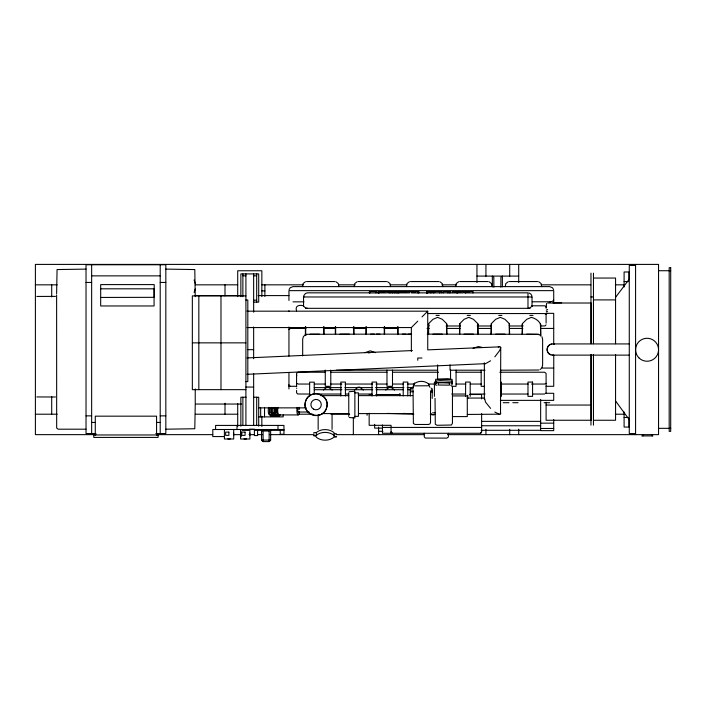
<?xml version="1.0" encoding="UTF-8"?>
<svg xmlns="http://www.w3.org/2000/svg" width="706" height="706" viewBox="0 0 706 706"><rect width="100%" height="100%" fill="white"/><g stroke="black" fill="none" stroke-linecap="round" stroke-linejoin="round"><path stroke-width="1.06" d="M195.235 288.992L194.115 292.434M296.573 375.989L296.776 375.036M233.642 435.487L233.642 433.025M249.827 435.487L249.827 433.025M270.645 430.563L270.645 440.076L269.524 441.541M435.028 398.352L435.302 424.271L437.049 425.286L451.443 425.012L452.449 423.221L452.449 387.012M481.624 413.628L481.624 431.754L480.504 433.219M410.283 390.806L410.318 390.603A1.006 0.803 0 0 1 411.289 390.012L413.389 390.003M247.012 311.178L427.739 311.178L427.739 349.867L500.422 346.814L500.739 347.529L499.733 350.45L494.835 356.848M446.942 334L446.624 323.622L442.291 319.297L437.632 317.356L432.981 319.297L428.648 323.622L428.33 334M478.094 334L477.777 323.622L473.435 319.297L468.784 317.356L464.133 319.297L459.791 323.622L459.474 334M509.617 334L509.308 323.622L504.966 319.297L500.316 317.356L495.665 319.297L491.323 323.622L491.005 334M540.408 323.622L540.725 336.056L540.725 324.734C539.366 320.851 535.263 318.353 531.415 317.356L526.764 319.297L522.422 323.622L522.105 334M490.591 408.377L485.534 402.155L484.59 398.334M500.739 347.529L500.51 414.175L467.293 414.448M553.716 300.05L552.533 301.321L549.674 301.841M532.024 306.077L530.003 307.922L527.982 308.337L305.566 308.328M446.942 324.734L446.624 325.51M478.094 324.734L477.777 325.51M509.617 324.734L509.308 325.51M540.725 324.734L540.408 325.51M414.634 382.961L412.666 387.62L407.194 387.62M541.943 367.632L542.623 365.064L542.623 339.268L541.943 336.7M296.617 373.359L298.082 372.23L325.272 372.23M546.047 324.857L544.97 325.934L540.708 325.987M289.089 289.601L290.131 287.792L292.99 286.61L549.674 286.61L552.533 287.792L553.575 289.601M289.001 329.561L290.466 328.431L305.883 328.431M303.686 295.832L305.566 293.378L307.587 292.84L369.3 292.84M336.453 434.252L336.524 434.146A2.1 0.909 0 0 0 336.559 433.908L334.185 433.449L333.841 432.469C329.164 428.657 320.939 428.621 316.332 432.54L316.332 435.328L313.764 435.514A2.1 0.909 0 0 0 313.658 435.743L316.041 436.317L316.385 437.305C321.053 441.109 329.278 441.153 333.894 437.226L336.524 436.926A2.1 0.909 0 0 0 336.559 436.696L334.185 436.237L333.841 435.249C329.164 431.445 320.939 431.401 316.332 435.328M546.047 383.332L544.582 384.046L531.468 384.046M615.561 297.35L629.125 279.311M546.541 303.465L546.091 308.284M247.003 327.558L411.36 327.558L417.767 321.151M422.011 316.915L427.739 311.178M327.072 386.985L323.366 390.074M358.269 386.985L354.553 390.074M389.456 386.985L385.741 390.074M435.567 381.178L439.97 380.631L452.078 381.178M435.567 382.881L439.97 382.334L452.078 382.881M452.078 381.399L451.443 381.681M449.466 384.946L449.263 382.784L438.179 382.846L438.382 385.008L448.937 385.141M452.078 383.208L451.443 383.482M413.522 387.294L413.522 384.373C417.802 380.393 424.659 380.296 428.983 384.276M305.204 334.82L303.351 336.7L302.68 339.268L302.68 355.886M540.099 369.512L541.14 368.691M349.214 391.698L354.871 391.248L354.871 417.978L349.214 417.528M490.591 360.792L485.534 363.669L247.003 374.312M364.993 352.656L370.244 350.82L375.495 352.656M473.073 348.367L478.324 346.522L482.039 347.37M305.495 281.694L303.042 283.574L302.495 286.61M357.174 281.694L354.721 283.574L354.183 286.61M409.454 281.694L407 283.574L406.453 286.61M458.688 281.694L456.226 283.574L455.688 286.61M508.276 281.694L505.823 283.574L505.284 286.61M435.302 414.36L434.772 414.581A4.624 4.624 0 0 1 431.26 414.122L430.307 413.381M551.598 344.025C546.144 344.846 545.579 353.282 550.874 354.827M306.633 334.635L305.707 335.235L305.707 326.79M498.215 347.087L499.557 346.664M450.693 385.3L452.078 384.911L452.078 379.378L447.666 378.822L435.708 379.246L435.567 384.911L436.952 385.3M306.422 334.309L374.277 334.132M538.872 370.023L500.369 370.2M55.492 296.388L36.818 296.441M414.607 385.847L428.507 385.776M368.32 352.903L370.244 352.682M402.473 413.592L404.529 413.363M409.109 292.911L398.413 292.884M452.211 292.911L457.576 292.937M411.669 334.167L402.358 334.167M417.784 292.84L426.689 292.875M430.81 292.937L434.243 292.919L434.216 291.578L430.828 291.622M629.275 343.928L553.063 343.928A5.604 5.604 0 0 0 547.088 349.143A5.604 5.604 0 0 0 552.304 355.118L553.769 355.021L553.716 386.297L546.091 386.297M310.04 334.167L319.35 334.167M339.983 334.167L349.285 334.167M370.624 334.167L379.934 334.167M432.981 334.167L442.291 334.167M464.133 334.167L473.435 334.167M495.665 334.167L504.966 334.167M526.764 334.167L537.566 334.326M436.034 315.423L439.238 315.423M467.178 315.423L470.39 315.423M498.71 315.423L501.922 315.423M529.809 315.423L533.021 315.423M532.024 296.979L303.545 296.979M247.003 357.933L412.41 350.547M411.219 292.911L418.967 292.937L418.967 291.578L409.709 291.578L409.709 292.858M462.907 292.919L456.8 292.937M386.606 292.911L378.16 292.937L378.16 291.578L380.234 291.587M397.346 291.657L387.673 291.657L387.673 292.937L397.346 292.937L397.346 291.657L387.673 291.657M304.092 296.864L303.545 296.882L303.545 306.13L305.566 307.922L307.587 308.337M465.81 292.902L465.395 292.928M431.322 291.64L431.895 291.64L426.618 291.596L430.051 291.578M382.396 291.64L384.673 291.613L381.796 291.587M402.27 291.587L398.034 291.613L403.558 291.64M404.935 291.64L409.206 291.613L403.673 291.578L406.859 291.613L404.291 291.64M456.35 291.587L452.114 291.613L456.403 291.657M378.16 292.875L378.831 292.858M530.003 308.328L527.982 308.337L527.982 292.84L472.888 292.84M381.655 291.64L387.029 291.613L382.502 291.587M402.905 291.587L400.381 291.613L402.217 291.64M415.402 291.622L413.407 291.631L415.366 291.64M430.651 291.64L434.243 291.631L432.76 291.613M456.994 291.587L454.47 291.613L457.647 291.64M458.37 291.64L463.295 291.613L457.753 291.578M635.577 265.474L629.275 265.474L629.275 433.572L635.577 433.572M86.026 269.11L57.062 269.56L56.621 293.634M165.831 269.11L194.794 269.56L195.235 296.696M658.548 270.725L670.7 270.725M242.873 275.817L245.909 275.817M253.648 275.817L256.684 275.817M91.648 275.87L160.209 275.87M476.947 276.09L518.707 276.09M593.464 278.049L615.561 278.049L615.561 343.743M306.536 281.553L334.838 281.553M358.224 281.553L386.517 281.553M410.495 281.553L438.797 281.553M459.73 281.553L488.031 281.553M509.317 281.553L537.619 281.553M624.095 281.562L628.472 281.562M86.026 282.444L91.648 282.444M160.209 282.444L165.831 282.444M35.397 284.836L57.195 284.836M195.394 284.836L237.71 284.836M261.847 284.836L303.421 284.836M338.501 284.836L355.162 284.836M390.144 284.836L406.903 284.836M441.788 284.836L456.438 284.836M541.211 284.836L590.834 284.836M615.358 284.836L624.095 284.836M100.684 288.816L154.199 288.816M261.847 290.89L264.891 290.89M381.416 291.578L382.634 291.578M431.075 291.587L431.931 291.587M376.051 291.657L369.379 291.587L369.379 292.875M379.599 291.578L382.237 291.657M402.455 291.578L404.723 291.657M409.709 291.578L415.922 291.604M441.894 291.657L435.302 291.587L435.302 292.875L439.661 292.875M450.11 291.657L443.518 291.587L443.518 292.875M456.544 291.578L460.947 291.613L457.726 291.587M463.798 291.578L473.055 291.578L473.055 292.937L463.798 292.858L463.798 291.578L470.002 291.604M375.91 292.84L379.219 292.84M396.851 292.84L399.058 292.84M442.035 292.84L447.878 292.875M449.748 292.84L451.946 292.84M430.872 292.937L427.112 292.937L427.112 291.64L429.054 291.649M195.235 295.593L241.567 295.593M258.114 295.593L288.992 295.593M245.909 295.885L192.341 295.885L192.341 389.659L245.909 389.659M590.966 296.944L593.464 296.944M100.684 297.447L154.199 297.332L154.199 284.597L100.684 284.597L100.684 305.963L154.076 305.963L154.076 288.816M593.464 299.9L615.561 299.9M245.909 300.015L247.815 300.015L247.815 381.593L245.909 381.593M253.648 300.182L256.684 300.182M292.99 301.841L304.004 301.841M532.315 301.789L550.724 301.78M253.498 302.097L258.705 302.097L258.705 273.902L240.861 273.902L240.861 296.67M552.939 302.821L561.649 302.821M547.609 303.015L591.187 303.015L591.187 343.566M303.545 305.795C299.547 304.568 294.561 305.654 296.573 310.896M532.024 305.795L544.582 305.795L545.65 306.245L546.091 307.322M427.933 313.552L544.582 313.552L546.047 314.549M446.086 325.987L460.33 325.987M477.194 325.987L490.855 325.987M509.856 325.987L522.97 325.987M323.507 328.431L335.624 328.431M353.247 328.431L366.467 328.431M384.09 328.431L397.31 328.431M427.051 328.431L429.248 328.431M446.872 328.431L460.091 328.431M477.715 328.431L490.935 328.431M509.653 328.431L522.872 328.431M540.496 328.431L553.716 328.431M376.28 334.132L406.012 334.132M408.015 334.132L411.024 334.132M427.174 334.132L538.872 334.309M192.341 342.86L245.909 342.86M247.815 349.664L253.648 349.664M552.304 355.118L629.275 355.118M422.011 358.021L417.767 358.021L417.767 360.281M541.599 368.064L553.716 368.064M336.347 370.2L437.605 370.2M485.048 370.2L450.031 370.2L450.031 364.914M330.787 372.23L386.976 372.23M392.492 372.23L438.497 372.23M456.067 372.23L481.165 372.23M499.795 372.23L544.582 372.23L546.047 373.359M436.246 382.07L434.411 382.07L434.411 396.357M309.643 384.046L298.082 384.046L296.617 383.332M314.241 384.046L325.272 384.046M330.787 384.046L341.801 384.046M345.11 384.046L372.653 384.046M375.954 384.046L386.976 384.046M392.492 384.046L403.285 384.046M407.6 384.046L414.078 384.046M434.066 384.046L428.577 384.046L429.91 387.329M456.067 384.046L465.889 384.046M470.258 384.046L481.165 384.046M500.889 384.046L528.194 384.046M288.948 386.297L296.776 386.297M451.655 386.323L456.067 386.323L456.067 370.085M484.475 386.323L481.165 386.323L481.165 370.085M245.909 387.065L253.648 387.065M314.241 387.62L341.58 387.62M344.863 387.62L372.203 387.62M375.486 387.62L403.92 387.62M413.301 388.265L411.289 388.265A1.006 0.803 0 0 0 410.283 389.068L410.283 396.013M314.241 389.712L341.819 389.712M345.128 389.712L372.697 389.712M376.007 389.712L403.585 389.712M407.997 389.712L410.204 389.712M413.248 391.751L411.289 391.751A1.006 0.803 0 0 0 410.283 392.554M354.871 392.863L358.436 392.863L358.436 416.355L354.871 416.355M545.27 393.295L553.716 393.295L553.716 400.364L500.325 400.364M309.643 394.036L297.694 393.992L296.617 392.907L296.573 390.418M319.562 394.036L340.839 394.036M345.428 394.036L348.623 394.036M358.198 394.036L372.027 394.036M451.769 394.036L465.598 394.036M470.196 394.036L485.084 394.036M501.384 394.036L527.982 394.036M532.58 394.036L544.582 394.036M369.159 394.513L372.468 394.513M375.777 394.513L400.028 394.513M469.499 394.513L481.624 394.513L481.624 398.899M320.445 395.634L348.764 395.634M358.436 395.634L413.107 395.634L413.381 423.503L415.128 424.474L428.507 424.474L429.936 423.909L430.528 422.532L430.528 390.886M452.449 395.925L467.293 395.925L467.293 416.584L452.449 416.584M36.818 396.94L55.492 396.993M246.103 397.231L240.861 397.231L240.861 426.177M253.454 397.231L258.705 397.231L258.705 426.177M467.293 398.06L484.298 398.06M503.193 402.702L508.964 402.702M512.812 402.702L518.072 402.702M544.123 402.702L549.709 402.702M241.567 404.044L195.235 404.044L195.235 388.927M546.091 405.05L591.187 405.05M258.705 407.865L306.272 407.865M298.206 412.022L309.113 412.022M432.549 412.842L435.028 412.842M321.53 413.592L348.764 413.592M358.436 413.592L413.107 413.592M35.397 414.21L57.195 414.21M195.394 414.21L237.71 414.21M297.914 414.21L312.943 414.21M330.938 414.21L349.655 414.21M615.358 414.21L624.095 414.21M279.02 414.925L298.206 414.925M86.026 415.86L91.648 415.86M160.209 415.86L165.831 415.86M258.705 416.884L283.185 416.884L283.185 414.881M624.095 417.484L628.472 417.484M593.464 420.255L615.561 420.255L615.561 354.562M481.624 421.367L540.646 421.367M91.648 422.435L95.284 422.435M156.573 422.435L160.209 422.435M540.646 423.159L553.716 423.159M481.624 425.753L540.646 425.753M382.467 427.421L481.624 427.421M382.467 428.118L374.639 428.118L374.639 424.315M658.548 428.33L670.7 428.33M540.646 428.48L553.716 428.48M86.026 429.195L58.13 429.195L56.674 428.057L56.621 294.914M165.831 429.195L194.794 428.745L195.235 404.67M249.253 429.186L254.504 429.186M283.953 429.504L212.806 429.504L212.806 436.564L224.402 436.564M242.167 430.351L249.183 430.351M254.998 430.351L283.953 430.307M481.157 430.298L540.646 430.298M261.573 431.013L262.332 431.013M378.601 431.278L382.952 431.278M95.998 433.537L86.026 433.537L86.026 264.768L165.831 264.768L165.831 433.537L155.858 433.537M95.901 434.64L35.397 434.64L35.397 264.406L658.548 264.406L658.548 434.64L447.445 434.64M156.414 434.64L212.7 434.64M233.43 434.64L241.337 434.64M249.041 434.64L254.548 434.64M257.628 434.64L262.261 434.64M269.736 434.64L314.02 434.64M336.047 434.64L424.5 434.64M641.71 435.92L652.882 435.92M261.573 430.563L261.573 440.076L270.645 440.076M380.825 291.64L378.16 291.657L379.413 291.64M427.112 291.64L434.216 291.596M427.112 292.919L427.695 292.928M434.216 292.866L433.599 292.902M411.889 291.604L413.628 291.613L411.307 291.64M426.618 292.884L427.271 292.893L427.271 291.613M387.391 413.416L413.778 414.166M430.272 414.643L433.572 414.74M316.332 432.54L313.764 432.725A2.1 0.909 0 0 0 313.658 432.963L313.861 433.281M290.466 386.297L289.389 385.855L288.948 384.788M244.002 438.85L245.229 439.008A4.757 4.757 0 0 0 246.465 438.85M227.817 438.85L229.053 439.008A4.757 4.757 0 0 0 230.28 438.85M484.678 363.511L485.534 363.669M537.998 334.37L540.408 335.235M553.063 343.928L554.492 344.219M499.733 414.448L494.835 412.048M436.193 381.681L435.567 381.399M436.193 383.482L435.567 383.208M538.669 281.694L541.123 283.574L541.661 286.61M529.032 292.981L530.841 294.023L531.892 295.832M489.073 281.694L491.526 283.574L492.064 286.61M439.838 281.694L442.291 283.574L442.839 286.61M387.568 281.694L390.021 283.574L390.559 286.61M335.88 281.694L338.333 283.574L338.88 286.61M431.26 414.122L432.381 414.581M392.174 433.219L391.053 431.754M262.703 441.541L261.573 440.076M522.846 325.775L522.105 324.734M429.063 325.775L428.33 324.734M394.539 390.074L390.824 386.985M363.343 390.074L359.636 386.985M332.155 390.074L328.44 386.985M450.031 379.396L437.605 379.396L437.605 364.914M194.115 279.955L195.235 283.397M615.561 400.955L629.125 419.496M459.791 325.51L459.474 324.734M241.117 436.635L240.64 433.025A4.757 4.757 0 0 1 241.117 431.878M500.422 412.048L500.739 413.354M432.204 390.806L432.169 390.603A1.006 0.803 0 0 0 431.198 390.003M652.273 434.64L652.273 435.92M643.016 434.64L643.016 435.92M635.577 264.406L635.577 434.64M628.949 279.435L628.949 271.986L624.095 271.986L624.095 287.042M628.949 418.552L628.949 427.059L624.095 427.059L624.095 412.004M593.464 273.151L593.464 343.743M593.464 354.562L593.464 425.153M591.187 355.056L591.187 420.255L546.091 420.255L546.091 402.243M590.966 273.151L590.966 343.743M590.966 354.562L590.966 425.153M553.716 303.501L553.716 290.643L288.948 290.643L288.948 300.474M553.716 344.06L553.716 313.34L546.091 313.34L546.091 323.127M553.716 419.602L553.716 430.634L540.646 430.634L540.646 399.508M546.091 374.083L546.091 393.295M532.024 296.882L532.024 306.448M522.422 323.622L522.422 334.185M518.707 264.406L518.707 282.55M518.707 429.124L518.707 434.64M509.714 264.406L509.714 276.231M509.714 429.266L509.714 434.64M509.308 323.622L509.308 334.185M502.381 286.857L502.381 276.09L500.916 277.184L500.863 287.218M501.384 382.07L501.384 396.357M493.865 287.218L493.812 277.184L492.347 276.09L492.347 286.857M491.323 323.622L491.323 334.185M485.94 264.406L485.94 276.231M485.94 429.266L485.94 434.64M484.351 362.796L484.351 399.155M477.777 323.622L477.777 334.185M476.947 264.406L476.947 282.55M470.196 396.357L470.196 382.07L465.598 382.07L465.598 396.357M467.787 395.281L467.787 398.616M459.791 323.622L459.791 334.185M450.552 370.085L450.552 378.557M450.11 291.578L450.11 292.937L447.878 292.937L447.878 291.587M448.442 433.272L448.389 436.996L446.916 438.117L425.374 438.064L424.288 436.996L424.235 433.272M446.624 323.622L446.624 334.185M441.894 291.578L441.894 292.937L439.661 292.937L439.661 291.587M432.204 398.44L432.204 389.068A1.006 0.803 0 0 0 431.198 388.265M428.648 323.622L428.648 334.185M426.777 291.604L426.777 292.893M413.107 390.886L413.107 394.981M411.36 327.558L411.36 351.491M407.812 395.978L407.812 382.07L403.214 382.07L403.214 395.978M399.887 393.454L399.887 395.784M398.025 326.79L398.025 334.185M397.707 326.79L397.707 334M394.795 291.657L394.795 292.937M392.474 291.622L392.439 292.902M392.492 370.085L392.492 386.323L386.976 386.323L386.976 370.085M391.053 433.422L391.053 425.321L369.159 425.321L369.159 413.222M390.047 291.657L390.047 292.937M384.585 326.79L384.585 334M384.267 326.79L384.267 334.185M382.467 424.95L382.467 433.272L480.115 433.272A1.518 1.518 0 0 0 481.624 431.754M378.601 427.077L378.601 434.64M376.625 395.978L376.625 382.07L372.027 382.07L372.027 395.978M376.051 291.578L376.051 292.937L369.644 292.937L369.644 291.64M369.935 291.613L369.935 292.902M367.085 414.21L367.085 415.305M366.29 326.79L366.29 334.185M365.973 326.79L365.973 334M353.944 326.79L353.944 334M353.627 326.79L353.627 334.185M353.344 417.352L353.344 434.64M348.764 392.774L348.764 416.443M345.428 395.978L345.428 382.07L340.839 382.07L340.839 395.978M335.641 326.79L335.641 334.185M335.324 326.79L335.324 334M334.185 433.449L334.185 436.237M332.067 414.766L332.067 429.372M330.787 370.085L330.787 386.323L325.272 386.323L325.272 370.085M324.001 326.79L324.001 334M323.683 326.79L323.683 334.185M318.159 414.863L318.159 429.442M314.241 393.745L314.241 382.167L309.643 382.167L309.643 396.384M305.389 326.79L305.389 335.032M296.573 374.083L296.573 386.297M288.948 310.719L288.948 311.522M288.948 327.002L288.948 356.133M288.948 372.636L288.948 388.927M280.229 430.307L280.229 434.261L283.953 434.261L283.953 425.418L215.604 425.418L215.604 429.504M277.988 425.418L277.988 429.504M264.891 284.836L264.891 296.485M264.538 407.865L264.538 416.884M261.847 296.617L261.847 270.76L237.71 270.76L237.71 296.617M261.847 416.258L261.847 426.512M260.664 407.865L260.664 416.884M257.575 430.51L257.575 435.567L254.398 435.567L254.398 429.504M256.684 273.902L256.684 302.097M256.684 397.231L256.684 425.418M253.648 273.902L253.648 312.184M253.648 326.957L253.648 358.745M253.648 373.448L253.648 425.418M249.88 429.504L249.88 439.008L240.587 439.008L240.587 429.504M245.909 273.849L245.909 425.418M242.873 273.902L242.873 296.67M242.873 397.231L242.873 425.418M237.71 403.62L237.71 426.512M236.995 425.418L236.995 429.504M233.704 429.504L233.704 439.008L224.402 439.008L224.402 429.504M225.002 284.836L225.002 295.805M225.002 403.25L225.002 414.21M220.978 295.885L220.978 389.659M198.836 295.885L198.836 389.659M160.209 264.768L160.209 433.537M156.573 434.967L156.573 416.169L95.284 416.169L95.284 434.967M91.648 264.768L91.648 433.537M51.706 284.836L51.706 296.899M51.706 396.666L51.706 414.21M546.294 313.896A1.518 1.103 0 0 1 547.609 313.34M546.294 311.964A1.518 1.324 0 0 1 547.609 311.302M546.294 310.234A1.518 1.324 0 0 1 547.609 309.572M296.776 388.371A1.518 0.582 0 0 1 296.573 388.079M392.571 433.272A1.518 1.518 0 0 1 391.256 432.513M299.159 407.38A4.421 1.341 -90 0 1 299.512 409.365M299.512 411.651A4.421 1.341 -90 0 1 297.535 414.334A4.421 1.341 -90 0 1 297.261 407.38M279.373 414.775A4.421 1.341 -90 0 1 277.864 412.719A4.421 1.341 -90 0 1 278.076 407.38M298.32 411.969A1.527 0.459 -90 0 1 297.747 410.301A1.527 0.459 -90 0 1 298.435 409.18M280.247 414.519A5.674 1.721 -90 0 1 277.97 415.004A5.674 1.721 -90 0 1 277.529 407.671M276.337 412.719A4.421 1.341 -90 0 1 276.337 408.297M278.358 415.419A5.674 1.721 -90 0 1 276.275 414.519A5.674 1.721 -90 0 1 276.002 407.671M276.275 414.775A4.421 1.341 -90 0 1 274.758 412.719A4.421 1.341 -90 0 1 274.978 407.38M277.14 414.519A5.674 1.721 -90 0 1 274.872 415.004A5.674 1.721 -90 0 1 274.431 407.671M274.431 414.925A4.421 1.341 -90 0 1 274.087 414.775M273.487 413.628A4.421 1.341 -90 0 1 273.266 412.719M275.296 415.419A5.674 1.721 -90 0 1 273.213 414.519A5.674 1.721 -90 0 1 272.94 407.671M274.105 414.519A5.674 1.721 -90 0 1 271.836 415.004A5.674 1.721 -90 0 1 271.395 407.671M273.24 414.775A4.421 1.341 -90 0 1 271.722 412.719A4.421 1.341 -90 0 1 271.942 407.38M270.875 414.775A4.421 1.341 -90 0 1 270.548 414.334M270.063 412.719A4.421 1.341 -90 0 1 270.063 408.297M272.084 415.419A5.674 1.721 -90 0 1 270.001 414.519A5.674 1.721 -90 0 1 269.727 407.671M269.939 414.775A4.421 1.341 -90 0 1 268.43 412.719A4.421 1.341 -90 0 1 268.642 407.38M431.198 391.751A1.006 0.803 0 0 1 432.204 392.554M305.451 401.758C301.268 415.287 323.577 421.261 326.719 407.459C330.893 393.939 308.593 387.965 305.451 401.758M467.628 291.631L469.446 291.64L467.628 291.631M429.089 291.596L430.148 291.604L429.089 291.596M670.7 267.689L669.182 267.689L669.182 431.357L670.7 431.357L670.7 267.689M532.58 382.07L527.982 382.07L527.982 396.357L532.58 396.357L532.58 382.07M269.127 431.013L263.091 431.013L263.091 441.594L269.127 441.594L269.127 431.013M228.885 432.107L225.638 432.107L225.638 435.364L228.885 435.364L228.885 432.107M245.07 432.107L241.814 432.107L241.814 435.364L245.07 435.364L245.07 432.107M158.091 434.967L93.766 434.967L93.766 437.411L158.091 437.411L158.091 434.967M310.578 414.148A11.014 11.014 0 0 0 327.09 404.609A11.014 11.014 0 0 0 310.578 395.078A11.014 11.014 0 0 0 310.578 414.148M313.482 409.109A5.198 5.198 0 0 0 321.283 404.609A5.198 5.198 0 0 0 313.482 400.108A5.198 5.198 0 0 0 313.482 409.109M638.939 357.871A11.481 11.481 0 0 0 658.16 352.726A11.481 11.481 0 0 0 644.093 338.668A11.481 11.481 0 0 0 638.939 357.871"/></g></svg>
